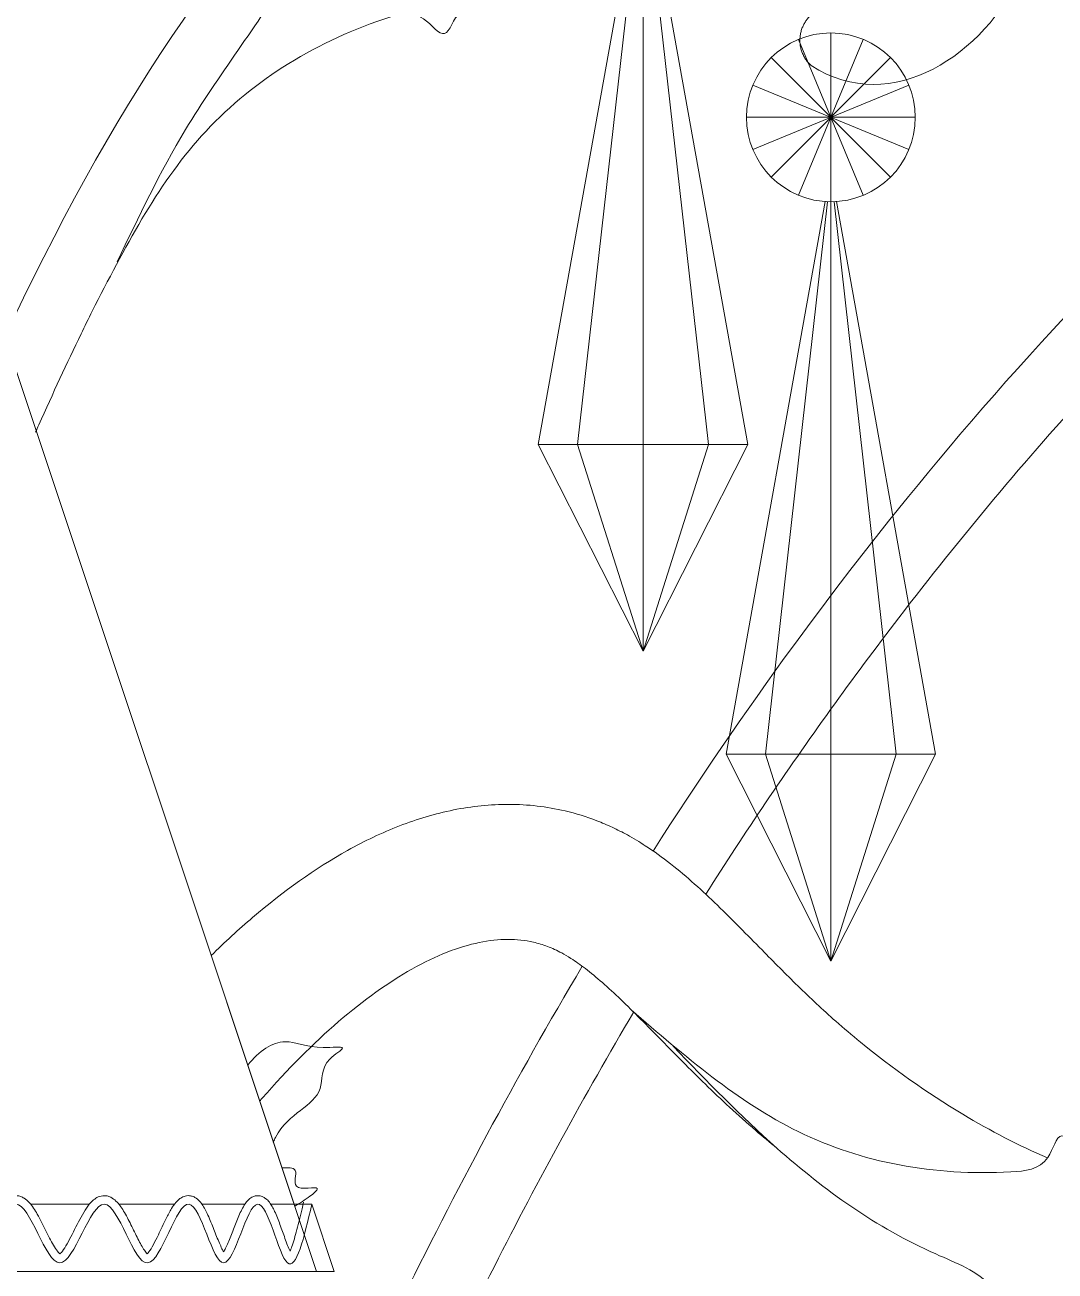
# Model space of a CAD drawing. Header units: inches. Extents: x 193287 to 241687, y 437648 to 550079.
# Drawn here: x 234472 to 234502.52, y 464790.95 to 464827.87 of the extents above; entities that cross this region are included whole.
import ezdxf

# ---------------------------------------------------------------- set-up
doc = ezdxf.new("R2010")
doc.units = ezdxf.units.IN
doc.header["$MEASUREMENT"] = 0
doc.linetypes.add('HIDDEN', pattern=[0.375, 0.25, -0.125])
doc.layers.add('CQ SPOT DETAIL DIMENSION', color=9, linetype='Continuous')
doc.layers.add('E-LITE-FIXT-NORM-CEILING', color=3, linetype='Continuous')
doc.layers.add('Glass', color=4, linetype='Continuous', lineweight=0)

# ---------------------------------------------------------------- blocks, each defined once
blk = doc.blocks.new('512')
at = {"layer": 'Glass', "color": 4, "lineweight": 0}
for p, q in [((34255.74, 1016.84), (34255.74, 926.84)), ((34233.48, 980.11), (34233.48, 1000.11)), ((34233.48, 1000.11), (34233.48, 980.11)), ((34229.66, 980.87), (34237.31, 999.34)), ((34237.31, 980.87), (34229.66, 999.34)), ((34237.31, 999.34), (34229.66, 980.87)), ((34229.66, 999.34), (34237.31, 980.87)), ((34226.41, 983.03), (34240.55, 997.18)), ((34240.55, 983.03), (34226.41, 997.18)), ((34240.55, 997.18), (34226.41, 983.03)), ((34226.41, 997.18), (34240.55, 983.03)), ((34224.24, 986.28), (34242.72, 993.93)), ((34242.72, 986.28), (34224.24, 993.93)), ((34242.72, 993.93), (34224.24, 986.28)), ((34224.24, 993.93), (34242.72, 986.28)), ((34223.48, 990.11), (34243.48, 990.11)), ((34243.48, 990.11), (34223.48, 990.11)), ((34233.48, 980.11), (34233.48, 890.11))]:
    blk.add_line(p, q, dxfattribs=at)
at = {"layer": 'Glass', "lineweight": 0}
blk.add_line((34305.07, 885.23), (34294.43, 853.33), dxfattribs=at)
at = {"layer": 'Glass', "color": 4, "lineweight": 0}
for points in [[(34255.74, 926.84), (34243.33, 951.36), (34255.09, 1016.86)], [(34247.99, 951.36), (34255.36, 1016.85)], [(34255.74, 926.84), (34268.16, 951.36), (34256.4, 1016.86)], [(34263.49, 951.36), (34256.13, 1016.85)], [(34233.48, 890.11), (34221.07, 914.63), (34232.83, 980.13)], [(34225.73, 914.63), (34233.1, 980.11)], [(34233.48, 890.11), (34245.9, 914.63), (34234.14, 980.13)], [(34241.23, 914.63), (34233.87, 980.11)], [(34255.74, 951.36), (34243.33, 951.36), (34247.99, 951.36), (34255.74, 926.84)], [(34255.74, 951.36), (34268.16, 951.36), (34263.49, 951.36), (34255.74, 926.84)], [(34233.48, 914.63), (34221.07, 914.63), (34225.73, 914.63), (34233.48, 890.11)], [(34233.48, 914.63), (34245.9, 914.63), (34241.23, 914.63), (34233.48, 890.11)]]:
    blk.add_lwpolyline(points, dxfattribs=at)
at = {"layer": 'Glass', "lineweight": 0}
for points in [[(34331.77, 965.33), (34297.1, 861.33)], [(34299.87, 861.33), (34294.99, 861.33), (34292.33, 853.33), (34384.43, 853.33)], [(34308.02, 861.33), (34302.92, 861.33)], [(34317.86, 861.33), (34311.26, 861.33)], [(34328.31, 861.33), (34321.34, 861.33)]]:
    blk.add_lwpolyline(points, dxfattribs=at)
at = {"layer": 'Glass', "color": 4, "lineweight": 0}
blk.add_circle((34233.48, 990.11), 10, dxfattribs=at)
at = {"layer": 'Glass', "lineweight": 0}
for points, knots in [([(34210.8, 1007.28), (34210.42, 1008.31), (34208.12, 1015.96), (34209.03, 1035.49), (34233.55, 1052.38), (34264.49, 1048.51), (34300.18, 1019.27), (34318.82, 990.87), (34331.55, 963.69)], [457.040727, 457.040727, 457.040727, 457.040727, 461.019702, 480.249032, 510.669765, 537.330977, 568.947659, 644.390099, 644.390099, 644.390099, 644.390099]), ([(34254.54, 903.17), (34244, 919.67), (34206.85, 970.83), (34143.49, 1026.64), (34069.44, 1048.05), (34045.26, 1049.6), (34037.35, 1049.59)], [352.600288, 352.600288, 352.600288, 352.600288, 412.322733, 544.124733, 592.270447, 616.453866, 616.453866, 616.453866, 616.453866]), ([(34248.31, 898.06), (34246, 901.69), (34243.64, 905.3), (34236.2, 916.31), (34230.95, 923.62), (34221.81, 935.53), (34218.06, 940.21), (34206.46, 954.08), (34198.26, 963.07), (34180.82, 980.15), (34171.58, 988.25), (34156.17, 999.96), (34150.39, 1004), (34132.46, 1015.41), (34119.71, 1022.06), (34096.82, 1031.17), (34087.22, 1034.27), (34074.18, 1037.47), (34070.67, 1038.23), (34064.84, 1039.31), (34062.5, 1039.69), (34057.87, 1040.35), (34055.57, 1040.62), (34048.74, 1041.28), (34044.24, 1041.52), (34036.37, 1041.62), (34032.96, 1041.56), (34026.77, 1041.27), (34023.97, 1041.08), (34019.74, 1040.69), (34018.31, 1040.55), (34015.48, 1040.23), (34014.08, 1040.05), (34009.91, 1039.44), (34007.18, 1038.96), (34000.36, 1037.43), (33996.33, 1036.24), (33990.74, 1034.01), (33989.13, 1033.3), (33986.45, 1032), (33985.36, 1031.43), (33984.28, 1030.83)], [351.610053, 351.610053, 351.610053, 351.610053, 364.971793, 364.971793, 392.738509, 392.738509, 411.069382, 411.069382, 447.73113, 447.73113, 484.392877, 484.392877, 505.247379, 505.247379, 546.956383, 546.956383, 575.102249, 575.102249, 585.533638, 585.533638, 592.61419, 592.61419, 599.694741, 599.694741, 613.855844, 613.855844, 624.795579, 624.795579, 633.909087, 633.909087, 638.600231, 638.600231, 643.291376, 643.291376, 652.673664, 652.673664, 667.063958, 667.063958, 672.890152, 672.890152, 676.848983, 676.848983, 676.848983, 676.848983]), ([(34235.83, 996.24), (34231.01, 993.16), (34220.67, 993.88), (34213.07, 1002.46), (34210.87, 1007.1), (34210.8, 1007.28)], [428.425331, 428.425331, 428.425331, 428.425331, 442.671751, 456.945423, 457.040727, 457.040727, 457.040727, 457.040727]), ([(34327.73, 952.79), (34327.6, 953.09), (34327.47, 953.38), (34325.67, 957.4), (34324, 960.99), (34321.89, 965.35), (34321.45, 966.25), (34321.01, 967.14)], [202.7504, 202.7504, 202.7504, 202.7504, 203.54395, 203.54395, 213.62342, 213.62342, 216.27139, 216.27139, 216.27139, 216.27139]), ([(34207.82, 866.82), (34211.18, 868.25), (34214.56, 870), (34222.12, 874.54), (34226.25, 877.48), (34230.99, 881.35), (34231.96, 882.18), (34233.68, 883.69), (34234.44, 884.38), (34235.93, 885.78), (34236.67, 886.48), (34238.84, 888.6), (34240.25, 890.03), (34243.41, 893.24), (34245.15, 895.02), (34248.7, 898.46), (34250.52, 900.11), (34253.44, 902.4), (34254.43, 903.12), (34256.16, 904.24), (34256.87, 904.67), (34258.18, 905.39), (34258.78, 905.7), (34259.99, 906.26), (34260.6, 906.52), (34262.45, 907.24), (34263.71, 907.62), (34267.17, 908.44), (34269.4, 908.69), (34273.83, 908.71), (34276.03, 908.47), (34280.37, 907.6), (34282.5, 906.96), (34286.68, 905.34), (34288.73, 904.37), (34294.62, 901.09), (34298.36, 898.41), (34303.66, 893.88), (34305.3, 892.37), (34306.92, 890.78)], [197.363264, 197.363264, 197.363264, 197.363264, 210.051657, 210.051657, 226.573291, 226.573291, 230.994076, 230.994076, 234.648743, 234.648743, 238.303411, 238.303411, 245.612745, 245.612745, 254.909059, 254.909059, 264.205373, 264.205373, 268.797851, 268.797851, 271.819702, 271.819702, 274.233297, 274.233297, 276.646891, 276.646891, 281.474081, 281.474081, 289.812338, 289.812338, 298.150595, 298.150595, 306.488852, 306.488852, 314.82711, 314.82711, 330.829652, 330.829652, 338.121837, 338.121837, 338.121837, 338.121837]), ([(34239.89, 867.97), (34240.74, 868.66), (34241.57, 869.35), (34243.45, 870.96), (34244.48, 871.89), (34246.47, 873.72), (34247.43, 874.63), (34250.2, 877.33), (34251.91, 879.07), (34255.26, 882.48), (34256.87, 884.12), (34259.89, 887.01), (34261.29, 888.25), (34263.17, 889.69), (34263.74, 890.09), (34264.66, 890.68), (34265.02, 890.9), (34265.66, 891.24), (34265.94, 891.38), (34266.5, 891.64), (34266.78, 891.76), (34267.62, 892.07), (34268.17, 892.24), (34269.71, 892.59), (34270.71, 892.7), (34272.84, 892.7), (34273.96, 892.58), (34276.35, 892.08), (34277.62, 891.7), (34280.29, 890.65), (34281.68, 889.99), (34285.89, 887.62), (34288.83, 885.52), (34294.81, 880.38), (34297.85, 877.33), (34300.96, 873.77), (34301.06, 873.65), (34301.17, 873.53)], [226.292684, 226.292684, 226.292684, 226.292684, 229.525691, 229.525691, 233.752757, 233.752757, 237.979822, 237.979822, 246.433954, 246.433954, 255.605018, 255.605018, 264.776083, 264.776083, 269.017802, 269.017802, 271.994988, 271.994988, 274.430511, 274.430511, 276.866034, 276.866034, 281.73708, 281.73708, 290.083762, 290.083762, 298.430443, 298.430443, 306.777124, 306.777124, 315.123806, 315.123806, 331.204465, 331.204465, 347.285125, 347.285125, 347.841013, 347.841013, 347.841013, 347.841013]), ([(34365.86, 599.09), (34345.12, 685.95), (34318.51, 787.14), (34270.77, 876.34), (34262.95, 889.51)], [26.460818, 26.460818, 26.460818, 26.460818, 289.420591, 336.267202, 336.267202, 336.267202, 336.267202]), ([(34358.08, 597.23), (34355.25, 609.1), (34352.38, 620.94), (34343.58, 656.33), (34337.45, 679.74), (34323.63, 727.53), (34315.86, 751.87), (34301.57, 790.82), (34295.61, 805.78), (34284.2, 831.8), (34278.94, 842.98), (34268.16, 864.18), (34262.67, 874.24), (34256.85, 884.1)], [26.460818, 26.460818, 26.460818, 26.460818, 62.439412, 62.439412, 134.396601, 134.396601, 211.536161, 211.536161, 260.91483, 260.91483, 299.093509, 299.093509, 334.677256, 334.677256, 334.677256, 334.677256]), ([(34302.59, 877.8), (34301.24, 879.47), (34298.45, 881.43), (34295.1, 879.56), (34290.29, 880.18), (34294.02, 878.17), (34293.26, 873.14), (34297.94, 872.18), (34299.47, 868.87), (34299.55, 868.68)], [109.743476, 109.743476, 109.743476, 109.743476, 115.462484, 120.035014, 122.306717, 124.280225, 127.94292, 135.78742, 136.258765, 136.258765, 136.258765, 136.258765]), ([(34298.53, 865.63), (34297.87, 865.63), (34296.34, 865.8), (34297.78, 862.5), (34293.46, 863.77), (34295.28, 862.13), (34296.42, 861.44), (34297.02, 861.08)], [140.033292, 140.033292, 140.033292, 140.033292, 141.697951, 143.569758, 146.056522, 147.300554, 148.849305, 148.849305, 148.849305, 148.849305]), ([(34345.45, 854.21), (34345.3, 854.22), (34343.53, 854.86), (34340.08, 867.77), (34335.2, 847.55), (34330.05, 868.28), (34324.86, 847.37), (34319.56, 868.35), (34314.47, 847.33), (34309.47, 868.25), (34305.46, 847.59), (34301.41, 867.78), (34297.79, 849.38), (34295.91, 857.39), (34294.99, 861.33)], [7.661085, 7.661085, 7.661085, 7.661085, 8.43068, 16.943518, 25.459775, 34.10416, 42.79664, 51.530678, 60.178585, 68.684152, 76.765702, 84.787069, 92.601177, 100.132442, 100.132442, 100.132442, 100.132442]), ([(34297.57, 855.75), (34297.5, 855.91), (34297.43, 856.09), (34297.16, 856.85), (34296.96, 857.54), (34296.55, 859.08), (34296.35, 859.92), (34296.09, 861.04), (34296.03, 861.3), (34295.97, 861.56)], [95.681563, 95.681563, 95.681563, 95.681563, 96.302249, 96.302249, 97.97083, 97.97083, 99.639411, 99.639411, 100.132442, 100.132442, 100.132442, 100.132442]), ([(34305.44, 855.68), (34305.37, 855.8), (34305.29, 855.95), (34305.02, 856.5), (34304.81, 857), (34304.39, 858.06), (34304.18, 858.62), (34303.74, 859.7), (34303.52, 860.22), (34303.17, 860.92), (34303.04, 861.14), (34302.79, 861.52), (34302.66, 861.68), (34302.39, 861.95), (34302.26, 862.05), (34301.97, 862.21), (34301.84, 862.26), (34301.54, 862.33), (34301.37, 862.34), (34301.06, 862.3), (34300.92, 862.25), (34300.67, 862.14), (34300.56, 862.07), (34300.28, 861.86), (34300.14, 861.71), (34299.9, 861.38), (34299.79, 861.21), (34299.58, 860.85), (34299.49, 860.66), (34299.17, 859.98), (34298.96, 859.45), (34298.56, 858.36), (34298.36, 857.8), (34297.96, 856.69), (34297.75, 856.15), (34297.57, 855.75)], [78.466715, 78.466715, 78.466715, 78.466715, 78.984999, 78.984999, 80.264741, 80.264741, 81.544483, 81.544483, 82.824225, 82.824225, 83.479162, 83.479162, 84.029155, 84.029155, 84.424069, 84.424069, 84.700682, 84.700682, 84.977294, 84.977294, 85.253906, 85.253906, 85.530519, 85.530519, 86.073919, 86.073919, 86.61732, 86.61732, 87.16072, 87.16072, 88.452713, 88.452713, 89.744706, 89.744706, 91.179649, 91.179649, 91.179649, 91.179649]), ([(34314.49, 855.45), (34314.43, 855.5), (34314.36, 855.58), (34314.13, 855.88), (34313.95, 856.18), (34313.57, 856.88), (34313.37, 857.28), (34312.87, 858.32), (34312.57, 858.99), (34312.05, 860.03), (34311.84, 860.43), (34311.45, 861.06), (34311.29, 861.3), (34310.96, 861.69), (34310.81, 861.84), (34310.48, 862.08), (34310.32, 862.17), (34309.94, 862.31), (34309.71, 862.35), (34309.33, 862.31), (34309.18, 862.27), (34308.91, 862.17), (34308.79, 862.1), (34308.48, 861.88), (34308.32, 861.72), (34308.04, 861.38), (34307.92, 861.2), (34307.69, 860.81), (34307.58, 860.6), (34307.23, 859.89), (34306.99, 859.33), (34306.54, 858.19), (34306.32, 857.62), (34305.89, 856.58), (34305.68, 856.11), (34305.47, 855.74), (34305.46, 855.71), (34305.44, 855.68)], [61.288304, 61.288304, 61.288304, 61.288304, 61.761174, 61.761174, 62.804017, 62.804017, 63.84686, 63.84686, 65.416393, 65.416393, 66.469031, 66.469031, 67.224566, 67.224566, 67.78828, 67.78828, 68.207325, 68.207325, 68.626369, 68.626369, 68.915896, 68.915896, 69.205423, 69.205423, 69.769667, 69.769667, 70.333911, 70.333911, 70.898155, 70.898155, 72.223736, 72.223736, 73.549318, 73.549318, 74.874899, 74.874899, 75.000755, 75.000755, 75.000755, 75.000755]), ([(34324.84, 855.42), (34324.8, 855.47), (34324.73, 855.53), (34324.51, 855.79), (34324.32, 856.06), (34323.94, 856.69), (34323.74, 857.06), (34323.15, 858.2), (34322.75, 859.04), (34322.13, 860.17), (34321.92, 860.52), (34321.48, 861.17), (34321.24, 861.47), (34320.81, 861.87), (34320.64, 862), (34320.25, 862.21), (34320.01, 862.29), (34319.59, 862.34), (34319.41, 862.33), (34319.09, 862.26), (34318.95, 862.21), (34318.57, 862.02), (34318.37, 861.86), (34318.02, 861.53), (34317.86, 861.34), (34317.57, 860.94), (34317.43, 860.73), (34316.99, 860.01), (34316.7, 859.45), (34316.14, 858.31), (34315.86, 857.73), (34315.33, 856.69), (34315.06, 856.21), (34314.7, 855.68), (34314.58, 855.53), (34314.49, 855.45)], [43.886753, 43.886753, 43.886753, 43.886753, 44.36241, 44.36241, 45.393245, 45.393245, 46.424079, 46.424079, 48.400338, 48.400338, 49.366708, 49.366708, 50.333078, 50.333078, 50.858094, 50.858094, 51.38311, 51.38311, 51.715587, 51.715587, 52.048064, 52.048064, 52.667074, 52.667074, 53.286084, 53.286084, 53.905094, 53.905094, 55.307398, 55.307398, 56.709703, 56.709703, 58.112007, 58.112007, 58.905743, 58.905743, 58.905743, 58.905743]), ([(34335.19, 855.45), (34335.14, 855.5), (34335.07, 855.57), (34334.84, 855.87), (34334.65, 856.17), (34334.26, 856.85), (34334.05, 857.25), (34333.53, 858.29), (34333.21, 858.96), (34332.65, 860.03), (34332.41, 860.44), (34331.98, 861.09), (34331.79, 861.34), (34331.42, 861.74), (34331.24, 861.9), (34330.86, 862.13), (34330.68, 862.22), (34330.31, 862.31), (34330.14, 862.33), (34329.8, 862.32), (34329.63, 862.28), (34329.34, 862.18), (34329.21, 862.11), (34328.84, 861.88), (34328.65, 861.7), (34328.28, 861.31), (34328.12, 861.09), (34327.81, 860.63), (34327.66, 860.39), (34327.18, 859.54), (34326.85, 858.88), (34326.22, 857.6), (34325.9, 856.98), (34325.44, 856.19), (34325.28, 855.94), (34325.02, 855.6), (34324.92, 855.49), (34324.84, 855.42)], [26.646708, 26.646708, 26.646708, 26.646708, 27.129136, 27.129136, 28.192589, 28.192589, 29.256041, 29.256041, 30.866241, 30.866241, 31.972779, 31.972779, 32.776182, 32.776182, 33.377819, 33.377819, 33.832896, 33.832896, 34.171094, 34.171094, 34.509292, 34.509292, 34.84749, 34.84749, 35.533037, 35.533037, 36.218584, 36.218584, 36.904131, 36.904131, 38.501431, 38.501431, 40.098731, 40.098731, 41.003444, 41.003444, 41.706123, 41.706123, 41.706123, 41.706123])]:
    blk.add_open_spline(points, degree=3, knots=knots, dxfattribs=at)
for points in [[(34318.04, 972.99), (34309.95, 988.66), (34297.61, 1007.41), (34294.57, 1013.88), (34291.05, 1022.48), (34289.04, 1024.63), (34288.15, 1027.09), (34286.57, 1026.12), (34285.89, 1024.3), (34284.74, 1023.33), (34284.31, 1024.51), (34283.8, 1029.47), (34279.58, 1034.16), (34277.45, 1035.96), (34277.57, 1034.36), (34276.63, 1032.69), (34277.56, 1029.7), (34276.84, 1029.17), (34270.11, 1034.45), (34262.17, 1039.12), (34257.93, 1037.4), (34255.74, 1036.8), (34257.49, 1035.89), (34259.42, 1032.78), (34265.9, 1028.35), (34266.74, 1024.94), (34264.53, 1024.01), (34264.83, 1022.16), (34262.5, 1021.3), (34263.54, 1020.62), (34268.23, 1017.64), (34268.23, 1017.63)], [(34268.23, 1017.63), (34267.01, 1017.01), (34266.21, 1015.61), (34264.49, 1014.41), (34268.44, 1012.09), (34268.92, 1012.03), (34269.19, 1010.62), (34271.28, 1010.55), (34277.27, 1008.63), (34275.76, 1007.69), (34275.12, 1005.96), (34273.79, 1005.52), (34274.25, 1003.54), (34277.4, 1002.51), (34279.27, 1000.03), (34281.76, 1001.78), (34286.47, 1001.75), (34308.05, 987.91), (34321.01, 967.14)], [(34189.31, 857.23), (34188.41, 858.26), (34188.19, 859.86), (34187.04, 861.61), (34191.57, 862.29), (34192.04, 862.17), (34192.81, 863.37), (34194.78, 862.66), (34201.06, 862.2), (34200.01, 863.63), (34200.06, 865.49), (34198.99, 866.39), (34200.15, 868.05), (34203.46, 867.83), (34206.13, 869.43), (34207.78, 866.87), (34212.16, 865.14), (34237.34, 869.92), (34257.13, 884.35)], [(34252.18, 880.03), (34239.89, 867.97), (34221.05, 855.42), (34214.37, 851.47), (34208.66, 844.21), (34206, 842.96), (34204.24, 841.01), (34203.15, 842.5), (34203.19, 844.45), (34202.49, 845.77), (34201.65, 844.84), (34199.33, 840.43), (34193.66, 837.66), (34191.02, 836.78), (34191.72, 838.22), (34191.47, 840.12), (34193.46, 842.55), (34192.98, 843.31), (34184.76, 840.93), (34175.66, 839.56), (34172.36, 842.73), (34170.56, 844.12), (34172.52, 844.3), (34175.48, 846.47), (34183.14, 848.15), (34185.19, 851.01), (34183.5, 852.7), (34184.46, 854.3), (34182.62, 855.97), (34183.84, 856.21), (34189.31, 857.22), (34189.31, 857.23)]]:
    blk.add_spline(points, degree=3, dxfattribs=at)
blk.add_rational_spline([(34231.52, 1002.98), (34233.42, 1003.78), (34235.4, 1003.17), (34236.51, 1001.43), (34237.63, 999.69), (34237.36, 997.64), (34235.83, 996.24)], [1, 0.843183062492, 0.843183062492, 1, 0.843183062492, 0.843183062492, 1], degree=3, knots=[425.624911, 425.624911, 425.624911, 425.624911, 427.025121, 427.025121, 427.025121, 428.425331, 428.425331, 428.425331, 428.425331], dxfattribs=at)
blk = doc.blocks.new('SMDS')
at = {"layer": 'E-LITE-FIXT-NORM-CEILING', "linetype": 'HIDDEN', "xscale": -0.25, "yscale": 0.25, "zscale": 0.25, "rotation": 359.9999999999999}
blk.add_blockref('512', (393446.613, 478381.088), dxfattribs=at)

msp = doc.modelspace()

# ---------------------------------------------------------------- block references
at = {"layer": 'CQ SPOT DETAIL DIMENSION'}
msp.add_blockref('SMDS', (-150392.368, -13803.482), dxfattribs=at)

doc.saveas('drawing.dxf')
